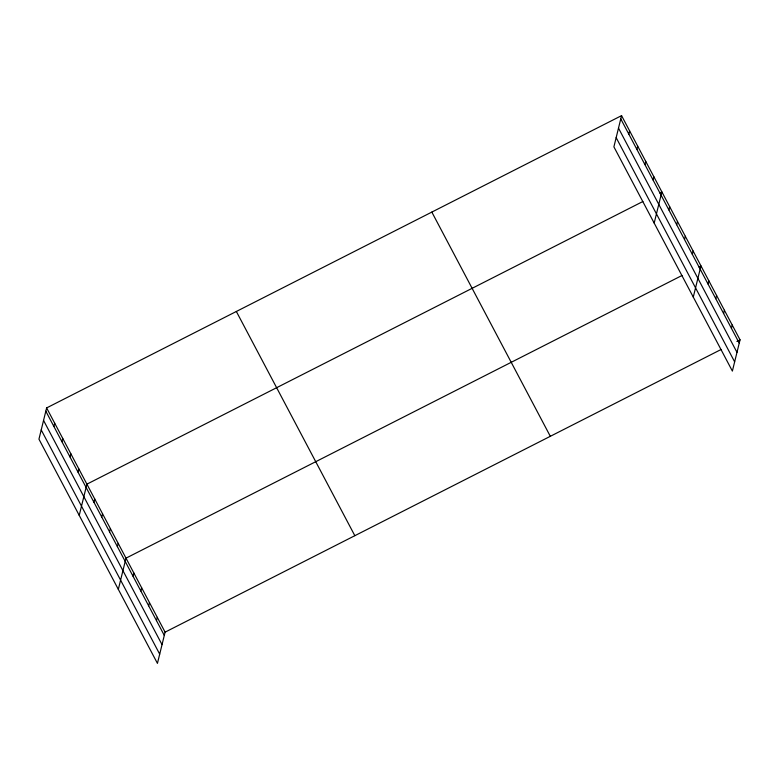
<?xml version="1.0" encoding="UTF-8"?>
<svg xmlns="http://www.w3.org/2000/svg" width="779" height="779" viewBox="0 0 779 779"><rect width="100%" height="100%" fill="white"/><g stroke="black" fill="none" stroke-linecap="round" stroke-linejoin="round"><path stroke-width="1.17" d="M46.623 407.923L38.95 439.152L157.436 663.367L165.099 632.149L46.623 407.923L621.564 115.633L740.05 339.848L732.377 371.077L613.901 146.851L621.564 115.633M53.878 426.434L54.676 423.172M61.931 441.683L62.729 438.421M69.983 456.932L70.792 453.67M78.046 472.181L78.845 468.919M79.234 515.386L86.907 484.158L642.879 201.508M93.918 502.221L94.726 498.959M101.737 517.022L102.546 513.76M109.557 531.823L110.365 528.561M117.376 546.624L118.184 543.352M118.33 589.372L126.003 558.154L681.976 275.503M133.024 576.217L133.822 572.954M140.843 591.018L141.642 587.755M148.662 605.819L149.461 602.547M156.482 620.61L157.28 617.348M628.819 134.144L629.627 130.882M636.881 149.393L637.68 146.121M644.934 164.632L645.742 161.37M652.997 179.881L653.795 176.619M654.185 223.086L661.848 191.868L659.745 192.939M668.869 209.931L669.667 206.669M676.688 224.732L677.487 221.46M684.507 239.523L685.316 236.261M692.327 254.324L693.135 251.062M693.281 297.081L700.954 265.863L698.841 266.934M707.965 283.926L708.773 280.654M715.784 298.717L716.592 295.455M723.613 313.518L724.412 310.256M731.432 328.319L732.231 325.057M165.099 632.149L721.081 349.498M736.885 341.455L740.05 339.848M620.766 118.895L739.252 343.12M618.497 128.126L736.983 352.342M616.16 137.63L734.646 361.846M431.839 212.092L550.315 436.308M236.349 311.473L354.834 535.689M45.815 411.195L164.301 635.411M43.546 420.417L162.032 644.642M41.219 429.92L159.695 654.146"/></g></svg>
